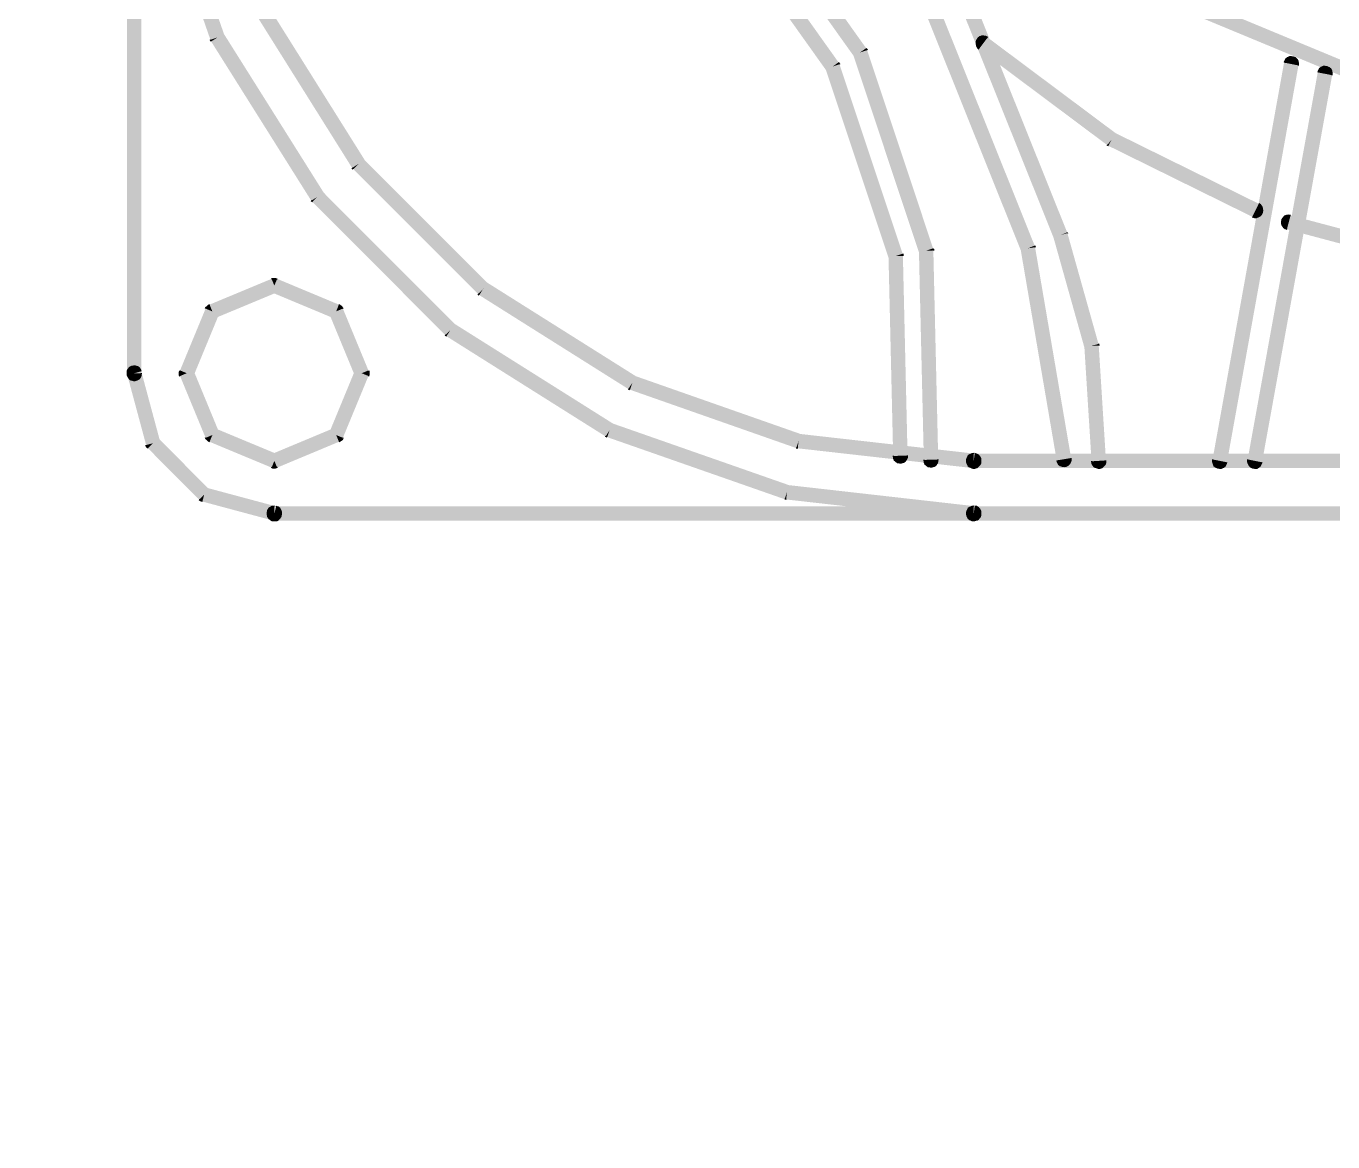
# Model space of a CAD drawing. Header units: millimetres. Extents: x -185079 to -2648, y 85916 to 249201.
# Drawn here: x -52838 to -52763.5, y 133276.1 to 133339.8 of the extents above; entities that cross this region are included whole.
import ezdxf

# ---------------------------------------------------------------- set-up
doc = ezdxf.new("R2010")
doc.units = ezdxf.units.MM
doc.linetypes.add('DASHDOT', pattern=[25.4, 12.7, -6.35, 0, -6.35])
doc.layers.get('0').update_dxf_attribs({"color": 255, "linetype": 'DASHDOT'})
doc.layers.add('1', color=4, linetype='Continuous')

msp = doc.modelspace()

# ---------------------------------------------------------------- hatches: boundary and pattern name
at = {"extrusion": (-0.004685415688226612, -0.01745240643729066, 0.9998367168639968)}
for points in [[(-85650.5772841512, 115293.0199670188), (-85650.18048236077, 115293.1265130681), (-85649.78368057034, 115293.2330591174), (-85592.74773814435, 115080.8181997784), (-85593.14453993477, 115080.7116537291), (-85593.54134172521, 115080.6051076798)], [(-85573.52664136072, 115140.4963191088), (-85573.19651578624, 115140.749514589), (-85572.86658013343, 115141.0034173808), (-85543.81790352194, 115102.2841848296), (-85544.14783917475, 115102.0302820378), (-85544.47725743765, 115101.7772764792)], [(-85575.12890967446, 115139.3100579182), (-85574.79949141156, 115139.5630634768), (-85574.46955575874, 115139.8169662686), (-85545.41404196763, 115101.0722705009), (-85545.74346023051, 115100.8192649423), (-85546.07339588334, 115100.5653621505)], [(-85593.1815264315, 115100.6831333761), (-85593.53122079386, 115100.4519825226), (-85593.8809151562, 115100.2208316691), (-85599.9288173052, 115109.0956689815), (-85599.5793128645, 115109.3275271466), (-85599.22961850216, 115109.5586780001)], [(-85567.35803206755, 115116.3990147698), (-85567.08680277839, 115116.7190514416), (-85566.81628080079, 115117.0388981918), (-85557.61751898797, 115109.462814331), (-85557.88804096557, 115109.1429675809), (-85558.15927025474, 115108.822930909)], [(-85568.26984294057, 115114.8893251547), (-85567.99932096296, 115115.2091719049), (-85567.72828159545, 115115.5299158883), (-85558.93049736644, 115108.2723337204), (-85559.20172665562, 115107.9522970486), (-85559.47276602313, 115107.6315530652)], [(-85528.16149458489, 115115.4346343995), (-85528.21508240413, 115115.0213755145), (-85528.26886014502, 115114.6088239411), (-85539.59482943108, 115116.102345821), (-85539.54124161183, 115116.515604706), (-85539.48746387094, 115116.9281562794)], [(-85583.60087879392, 115095.8758007316), (-85583.88825828115, 115095.5650770782), (-85584.17563776838, 115095.2543534248), (-85591.54450682881, 115102.0986349722), (-85591.25712734158, 115102.4093586256), (-85590.96974785434, 115102.720082279)], [(-85585.36912362167, 115093.4635292742), (-85585.65579579733, 115093.1529955424), (-85585.94317528456, 115092.8422718891), (-85593.81860028108, 115100.1412588692), (-85593.53122079386, 115100.4519825226), (-85593.24454861818, 115100.7625162543)], [(-85551.23778300309, 115111.4647653895), (-85551.08050233361, 115111.8505105803), (-85551.19944814869, 115111.886819903), (-85551.31834844597, 115111.8693015928), (-85551.43364023179, 115111.8383443628), (-85551.52575471824, 115111.7719035863), (-85551.594881827, 115111.6706865748), (-85551.64734134777, 115111.5610537782), (-85551.6587048439, 115111.4480479095), (-85551.6277476139, 115111.3327561237), (-85551.57042993416, 115111.2237841276), (-85551.49196486096, 115111.1348983093), (-85551.39435636101, 115111.0792101204)], [(-85542.57945723672, 115108.4572093432), (-85542.7367379062, 115108.0714641524), (-85542.89331126411, 115107.6859088833), (-85551.39435636101, 115111.0792101204), (-85551.23778300309, 115111.4647653895), (-85551.08050233361, 115111.8505105803)], [(-85558.23773532793, 115108.9118167273), (-85557.88804096557, 115109.1429675809), (-85557.5383466032, 115109.3741184344), (-85550.96695617048, 115099.4166935091), (-85551.31646061118, 115099.184835344), (-85551.66615497354, 115098.9536844905)], [(-85557.88804096557, 115109.1429675809), (-85557.61751898797, 115109.462814331), (-85557.57767410064, 115109.4189149993), (-85557.5383466032, 115109.3741184344)], [(-85533.95596170575, 115114.8819915839), (-85533.53845845476, 115114.9114406721), (-85533.56941568477, 115115.0267324579), (-85533.62583613128, 115115.1351870641), (-85533.70430120446, 115115.2240728824), (-85533.81483123434, 115115.2770497931), (-85533.93125569282, 115115.3011448974), (-85534.04996606844, 115115.2829192757), (-85534.16525785426, 115115.2519620457), (-85534.25324643933, 115115.1729795826), (-85534.32237354809, 115115.0717625711), (-85534.36280877217, 115114.9653584426), (-85534.37346495673, 115114.8525424956)], [(-85559.55123109631, 115107.7204388835), (-85559.20172665562, 115107.9522970486), (-85558.85203229326, 115108.1834479021), (-85552.56479457076, 115098.6714403371), (-85552.91429901146, 115098.439582172), (-85553.26399337381, 115098.2084313185)], [(-85559.20172665562, 115107.9522970486), (-85558.93049736644, 115108.2723337204), (-85558.89116986902, 115108.2275371555), (-85558.85203229326, 115108.1834479021)], [(-85531.60559677733, 115091.9714266481), (-85532.02310002832, 115091.9419775599), (-85532.4406032793, 115091.9125284716), (-85534.37346495673, 115114.8525424956), (-85533.95596170575, 115114.8819915839), (-85533.53845845476, 115114.9114406721)], [(-85529.67251425819, 115092.4904825353), (-85530.09001750917, 115092.461033447), (-85530.50752076015, 115092.4315843588), (-85532.37205178484, 115114.8121154281), (-85531.9547384555, 115114.8422718278), (-85531.53723520452, 115114.8717209161)], [(-85531.9547384555, 115114.8422718278), (-85531.53723520452, 115114.8717209161), (-85531.56819243453, 115114.9870127019), (-85531.62461288103, 115115.0954673081), (-85531.70378526578, 115115.1841632047), (-85531.81431529566, 115115.2371401154), (-85531.92984252091, 115115.2607178298), (-85532.04874281821, 115115.2431995197), (-85532.16403460401, 115115.2122422897), (-85532.25273050065, 115115.1330699049), (-85532.32185760941, 115115.0318528935), (-85532.36139560028, 115114.9249313751), (-85532.37205178484, 115114.8121154281)], [(-85533.67966254007, 115106.6966924925), (-85533.76232208729, 115106.2900353477), (-85533.84479171285, 115105.8826708914), (-85542.81939745342, 115107.6648070076), (-85542.7367379062, 115108.0714641524), (-85542.65356096908, 115108.4790185304)], [(-85574.959141002, 115090.8853655214), (-85575.16557957724, 115090.5273694643), (-85575.37131084093, 115090.1695633288), (-85584.09398954482, 115095.2072709427), (-85583.88825828115, 115095.5650770782), (-85583.68252701747, 115095.9228832136)], [(-85576.15493145306, 115088.1316299394), (-85576.3613700283, 115087.7736338823), (-85576.56729121364, 115087.4165350584), (-85585.86223437257, 115092.7949994853), (-85585.65579579733, 115093.1529955424), (-85585.449874612, 115093.5100943664)], [(-85533.76232208729, 115106.2900353477), (-85533.84479171285, 115105.8826708914), (-85533.71995146916, 115105.875243375), (-85533.60465968335, 115105.906200605), (-85533.50893668542, 115105.9592024617), (-85533.4236593786, 115106.0511064547), (-85533.36707395644, 115106.1481975647), (-85533.34368616364, 115106.2644321016), (-85533.36210170705, 115106.3838497888), (-85533.40579054531, 115106.4957229847), (-85533.47152401025, 115106.5880273929), (-85533.57255110003, 115106.65644719), (-85533.67966254007, 115106.6966924925)], [(-85531.75270362364, 115106.1145577848), (-85531.75346082721, 115106.5268739187), (-85531.87217120283, 115106.508648297), (-85531.98404439884, 115106.4649594587), (-85532.07274029547, 115106.3857870739), (-85532.12861840606, 115106.2888858855), (-85532.16544511869, 115106.1690428373), (-85532.16336969499, 115106.0596454801), (-85532.13241246498, 115105.9443536942), (-85532.06326041023, 115105.8393176779), (-85531.97477500704, 115105.7667719793), (-85531.86424497717, 115105.7137950686), (-85531.75213634173, 115105.7029489624)], [(-85525.30618875443, 115106.5404767458), (-85525.30543155086, 115106.1281606119), (-85525.3046743473, 115105.7158444779), (-85531.75213634173, 115105.7029489624), (-85531.75270362364, 115106.1145577848), (-85531.75346082721, 115106.5268739187)], [(-85544.50095212692, 115101.8118627925), (-85544.14783917475, 115102.0302820378), (-85543.79491614424, 115102.2494085947), (-85540.43710555651, 115096.5954500159), (-85540.79021850869, 115096.3770307706), (-85541.14333146086, 115096.1586115253)], [(-85552.91429901146, 115098.439582172), (-85552.56479457076, 115098.6714403371), (-85552.53819868159, 115098.6232251824), (-85552.5211057325, 115098.5595671411)], [(-85551.7098438118, 115099.0655576865), (-85551.31646061118, 115099.184835344), (-85550.92307741057, 115099.3041130015), (-85547.56009538664, 115087.8527631425), (-85547.95347858725, 115087.7334854849), (-85548.34686178787, 115087.6142078274)], [(-85551.31646061118, 115099.184835344), (-85550.96695617048, 115099.4166935091), (-85550.94036028131, 115099.3684783543), (-85550.92307741057, 115099.3041130015)], [(-85546.12368646178, 115100.6481636185), (-85545.74346023051, 115100.8192649423), (-85545.36375138917, 115100.9894690328), (-85540.25800016927, 115089.8961190132), (-85540.63751908897, 115089.7252076111), (-85541.01703800865, 115089.554296209)], [(-85553.30768221206, 115098.3203045145), (-85552.91429901146, 115098.439582172), (-85552.5211057325, 115098.5595671411), (-85549.30835859611, 115087.6168922685), (-85549.70174179673, 115087.4976146109), (-85550.09512499734, 115087.3783369534)], [(-85589.5048978738, 115084.9458734339), (-85589.75809335403, 115085.2759990084), (-85590.01218606747, 115085.6066419727), (-85586.9756817038, 115087.9469369046), (-85586.72248622357, 115087.6168113301), (-85586.4691008217, 115087.2859784441)], [(-85586.72248622357, 115087.6168113301), (-85586.9756817038, 115087.9469369046), (-85586.93178237209, 115087.9867817919), (-85586.86741701927, 115088.0040646627), (-85586.81649058628, 115088.0177390219), (-85586.75212523347, 115088.0350218927), (-85586.66870848268, 115088.0293629035)], [(-85586.77607404282, 115087.2035524452), (-85586.72248622357, 115087.6168113301), (-85586.66870848268, 115088.0293629035), (-85582.88107082485, 115087.5214321135), (-85582.9346586441, 115087.1081732285), (-85582.98914369657, 115086.6954317335)], [(-85565.43122242037, 115087.9604023408), (-85565.55601277207, 115087.5553238016), (-85565.68028573385, 115087.1511424957), (-85575.28985253902, 115090.1231881583), (-85575.16557957724, 115090.5273694643), (-85575.04059930389, 115090.9317406919)], [(-85589.75809335403, 115085.2759990084), (-85590.17083484906, 115085.3304840608), (-85590.15904599184, 115085.3882476735), (-85590.14744705627, 115085.4467185977), (-85590.10677639271, 115085.4985877817), (-85590.07813002585, 115085.5472282975), (-85590.01218606747, 115085.6066419727)], [(-85582.9346586441, 115087.1081732285), (-85582.88107082485, 115087.5214321135), (-85582.82330721222, 115087.5096432563), (-85582.76122777654, 115087.4846054009), (-85582.71277718234, 115087.4566663456), (-85582.6641366665, 115087.4280199787), (-85582.60543030285, 115087.3618860987)], [(-85589.83818680934, 115081.4341381733), (-85590.25092830439, 115081.4886232258), (-85590.66347987778, 115081.5424009667), (-85590.17083484906, 115085.3304840608), (-85589.75809335403, 115085.2759990084), (-85589.34624909221, 115085.2220313458)], [(-85583.26478421857, 115086.8549777483), (-85582.9346586441, 115087.1081732285), (-85582.60543030285, 115087.3618860987), (-85580.28156066225, 115084.3300710407), (-85580.6116862367, 115084.0768755605), (-85580.94091457796, 115083.8231626903)], [(-85565.98385278042, 115085.0085504502), (-85566.10793582056, 115084.6036618326), (-85566.2329160939, 115084.199290605), (-85576.48564299008, 115087.3694525763), (-85576.3613700283, 115087.7736338823), (-85576.23657967661, 115088.1787124215)], [(-85541.18018311949, 115096.2450215048), (-85540.79021850869, 115096.3770307706), (-85540.4002538979, 115096.5090400364), (-85538.30308351689, 115090.2830256049), (-85538.6930481277, 115090.1510163391), (-85539.08301273848, 115090.0190070733)], [(-85593.14453993477, 115080.7116537291), (-85592.78800839279, 115080.9173413661), (-85592.85374185773, 115081.0096457742), (-85592.95476894751, 115081.0780655714), (-85593.061173076, 115081.1185007955), (-85593.18672063126, 115081.1257383903), (-85593.30201241707, 115081.0947811603), (-85593.397735415, 115081.0417793036), (-85593.48301272182, 115080.9498753106), (-85593.53889083241, 115080.8529741222), (-85593.56298593679, 115080.7365496637), (-85593.54476031502, 115080.6178392881), (-85593.50107147677, 115080.5059660921)], [(-85593.14453993477, 115080.7116537291), (-85593.54134172521, 115080.6051076798), (-85593.4974629653, 115080.4925271722), (-85593.41829058054, 115080.4038312756), (-85593.33070241057, 115080.3318029669), (-85593.21085936227, 115080.2949762543), (-85593.08873039682, 115080.3004702678), (-85592.98617021927, 115080.328008908), (-85592.87842292465, 115080.3842394329), (-85592.79314561783, 115080.4761434259), (-85592.75271039375, 115080.5825475544), (-85592.72932260094, 115080.6987820912), (-85592.74773814435, 115080.8181997784)], [(-85590.7150669959, 115077.3373819035), (-85591.07159853789, 115077.1316942665), (-85591.42813007988, 115076.9260066294), (-85593.50107147677, 115080.5059660921), (-85593.14453993477, 115080.7116537291), (-85592.78800839279, 115080.9173413661)], [(-85590.25092830439, 115081.4886232258), (-85590.5808639572, 115081.234720434), (-85590.62019145464, 115081.279516999), (-85590.63728440373, 115081.3431750402), (-85590.65114868464, 115081.3948087848), (-85590.66824163373, 115081.458466826), (-85590.66347987778, 115081.5424009667)], [(-85587.59764040088, 115078.7098137264), (-85587.92705866379, 115078.4568081678), (-85588.2569943166, 115078.202905376), (-85590.5808639572, 115081.234720434), (-85590.25092830439, 115081.4886232258), (-85589.92080272992, 115081.741818706)], [(-85581.02353049854, 115084.130843223), (-85580.6116862367, 115084.0768755605), (-85580.19894474167, 115084.022390508), (-85580.69158977039, 115080.2343074139), (-85581.10362395385, 115080.288982388), (-85581.51617552724, 115080.3427601289)], [(-85580.6116862367, 115084.0768755605), (-85580.28156066225, 115084.3300710407), (-85580.2417157749, 115084.286171709), (-85580.22443290417, 115084.2218063562), (-85580.21056862324, 115084.1701726116), (-85580.19347567415, 115084.1065145704), (-85580.19894474167, 115084.022390508)], [(-85555.501302516, 115087.2181115325), (-85555.52619845059, 115086.7996655305), (-85555.55090446351, 115086.3805122169), (-85565.58090870666, 115087.1368777996), (-85565.55601277207, 115087.5553238016), (-85565.53130675913, 115087.9744771152)], [(-85555.38420184187, 115084.2261812062), (-85555.40909777646, 115083.8077352042), (-85555.43380378939, 115083.3885818906), (-85566.13283175514, 115084.1852158306), (-85566.10793582056, 115084.6036618326), (-85566.08322980763, 115085.0228151462)], [(-85587.28852644897, 115075.4122782911), (-85587.49425771266, 115075.0544721556), (-85587.700178898, 115074.6973733317), (-85591.27732980157, 115076.773888131), (-85591.07159853789, 115077.1316942665), (-85590.86567735256, 115077.4887930904)], [(-85587.92705866379, 115078.4568081678), (-85587.9813537946, 115078.0433593612), (-85588.03930732889, 115078.05585553), (-85588.10048953134, 115078.0803759955), (-85588.1496474371, 115078.1081251291), (-85588.19828795295, 115078.136771496), (-85588.2569943166, 115078.202905376)], [(-85584.07361896838, 115078.3646576193), (-85584.12720678763, 115077.9513987344), (-85584.18098452852, 115077.538847161), (-85587.9813537946, 115078.0433593612), (-85587.92705866379, 115078.4568081678), (-85587.87328092288, 115078.8693597412)], [(-85581.35752674565, 115080.6189180408), (-85581.10362395385, 115080.288982388), (-85580.85023855198, 115079.958149502), (-85583.8740113074, 115077.6212731599), (-85584.12720678763, 115077.9513987344), (-85584.3805921895, 115078.2822316204)], [(-85581.10362395385, 115080.288982388), (-85580.69158977039, 115080.2343074139), (-85580.70337862762, 115080.1765438013), (-85580.71497756318, 115080.1180728771), (-85580.75564822672, 115080.066203693), (-85580.7842945936, 115080.0175631772), (-85580.85023855198, 115079.958149502)], [(-85545.63595041682, 115088.7129326311), (-85545.58084819044, 115088.3015592482), (-85545.52503865249, 115087.890375787), (-85555.47038891264, 115086.3884820692), (-85555.52619845059, 115086.7996655305), (-85555.58111075532, 115087.2103316019)], [(-85591.07159853789, 115077.1316942665), (-85591.27732980157, 115076.773888131), (-85591.32578039577, 115076.8018271863), (-85591.37854681301, 115076.8430152398), (-85591.42813007988, 115076.9260066294)], [(-85584.12720678763, 115077.9513987344), (-85583.8740113074, 115077.6212731599), (-85583.92151915058, 115077.5948671924), (-85583.98227599193, 115077.5641454018), (-85584.03320242492, 115077.5504710426), (-85584.09686046616, 115077.5333780935), (-85584.18098452852, 115077.538847161)], [(-85549.70174179673, 115087.4976146109), (-85550.09512499734, 115087.3783369534), (-85550.05143615909, 115087.2664637574), (-85549.9729710859, 115087.1775779391), (-85549.87517266428, 115087.1211824386), (-85549.75532961597, 115087.084355726), (-85549.64593225878, 115087.0864311497), (-85549.53134778453, 115087.117198458), (-85549.42631176818, 115087.1863505128), (-85549.3537660696, 115087.274835916), (-85549.30078915891, 115087.3853659458), (-85549.29013297436, 115087.4981818928), (-85549.30835859611, 115087.6168922685)], [(-85547.95347858725, 115087.7334854849), (-85548.34686178787, 115087.6142078274), (-85548.30317294961, 115087.5023346314), (-85548.22400056485, 115087.4136387347), (-85548.1269094548, 115087.3570533126), (-85548.0070664065, 115087.3202266), (-85547.8976690493, 115087.3223020236), (-85547.78237726349, 115087.3532592537), (-85547.6780485587, 115087.4222213868), (-85547.60550286013, 115087.5107067899), (-85547.55252594943, 115087.6212368198), (-85547.54186976489, 115087.7340527668), (-85547.56009538664, 115087.8527631425)], [(-85545.58084819044, 115088.3015592482), (-85545.68758416138, 115088.6990683502), (-85545.79945735738, 115088.655379512), (-85545.88744594244, 115088.5763970489), (-85545.96018156267, 115088.4886189572), (-85545.9970082753, 115088.3687759089), (-85545.99151426178, 115088.2466469435), (-85545.96397562159, 115088.1440867659), (-85545.90755517509, 115088.0356321598), (-85545.81565118209, 115087.9503548529), (-85545.70853974203, 115087.9101095505), (-85545.59301251677, 115087.886531836), (-85545.47411221948, 115087.9040501462)], [(-85545.58084819044, 115088.3015592482), (-85545.52503865249, 115087.890375787), (-85545.40974686667, 115087.921333017), (-85545.30490077197, 115087.9911923833), (-85545.23287246331, 115088.0787805532), (-85545.17989555262, 115088.1893105831), (-85545.16923936806, 115088.3021265301), (-85545.18746498982, 115088.4208369058), (-85545.23115382808, 115088.5327101017), (-85545.30961890127, 115088.62159592), (-85545.40741732289, 115088.6779914206), (-85545.52655305962, 115088.7150080548), (-85545.63595041682, 115088.7129326311)], [(-85480.1544599456, 115106.2954997458), (-85480.04772397464, 115105.8979906438), (-85479.9409880037, 115105.5004815418), (-85545.47411221948, 115087.9040501462), (-85545.58084819044, 115088.3015592482), (-85545.68758416138, 115088.6990683502)], [(-85540.63751908897, 115089.7252076111), (-85541.01703800865, 115089.554296209), (-85540.9478859539, 115089.4492601926), (-85540.85959047236, 115089.3774218056), (-85540.74976775407, 115089.3242549733), (-85540.6367618854, 115089.3128914771), (-85540.51805150977, 115089.3311170989), (-85540.40617831377, 115089.3748059371), (-85540.31748241713, 115089.4539783219), (-85540.2617942282, 115089.5515868219), (-85540.22496751558, 115089.6714298702), (-85540.22704293927, 115089.7808272274), (-85540.25800016927, 115089.8961190132)], [(-85538.6930481277, 115090.1510163391), (-85539.08301273848, 115090.0190070733), (-85539.03932390023, 115089.9071338774), (-85538.9481272188, 115089.8216666489), (-85538.85032879717, 115089.7652711484), (-85538.73409426033, 115089.7418833556), (-85538.62450698149, 115089.7432514677), (-85538.50992250725, 115089.774018776), (-85538.40507641254, 115089.8438781424), (-85538.33594930379, 115089.9450951538), (-85538.28278247145, 115090.0549178721), (-85538.27212628689, 115090.1677338191), (-85538.30308351689, 115090.2830256049)], [(-85532.02310002832, 115091.9419775599), (-85532.4406032793, 115091.9125284716), (-85532.4096460493, 115091.7972366858), (-85532.35322560278, 115091.6887820796), (-85532.2747605296, 115091.5998962613), (-85532.16423049974, 115091.5469193506), (-85532.0479959629, 115091.5235315578), (-85531.92909566562, 115091.541049868), (-85531.81451119138, 115091.5718171764), (-85531.72581529473, 115091.6509895611), (-85531.65668818598, 115091.7522065726), (-85531.61715019512, 115091.859128091), (-85531.60559677733, 115091.9714266481)], [(-85530.09001750917, 115092.461033447), (-85530.50752076015, 115092.4315843588), (-85530.47656353014, 115092.316292573), (-85530.42014308364, 115092.2078379668), (-85530.34167801046, 115092.1189521485), (-85530.23114798058, 115092.0659752378), (-85530.11491344376, 115092.042587445), (-85529.99601314648, 115092.0601057552), (-85529.88142867223, 115092.0908730636), (-85529.79273277559, 115092.1700454483), (-85529.72360566683, 115092.2712624598), (-85529.68406767596, 115092.3781839782), (-85529.67251425819, 115092.4904825353)], [(-85583.3500448862, 115075.4665666801), (-85583.34928768263, 115075.0542505462), (-85583.34872040071, 115074.6426417238), (-85587.49369043075, 115074.6428633333), (-85587.49425771266, 115075.0544721556), (-85587.49501491623, 115075.4667882896)], [(-85544.85803131183, 115085.8157844429), (-85544.80292908545, 115085.40441106), (-85544.74730946915, 115084.9939349103), (-85555.3532882385, 115083.3965517429), (-85555.40909777646, 115083.8077352042), (-85555.46401008118, 115084.2184012756)], [(-85587.49425771266, 115075.0544721556), (-85587.49369043075, 115074.6428633333), (-85587.54803545355, 115074.6419205822), (-85587.6057990662, 115074.6537094395), (-85587.700178898, 115074.6973733317)], [(-85583.34928768263, 115075.0542505462), (-85583.45602365358, 115075.4517596482), (-85583.56789684958, 115075.4080708099), (-85583.65678266787, 115075.3296057367), (-85583.72862105486, 115075.2413102552), (-85583.7654477675, 115075.1214672069), (-85583.75995375398, 115074.9993382414), (-85583.73241511379, 115074.8967780639), (-85583.67599466728, 115074.7883234577), (-85583.58409067428, 115074.7030461509), (-85583.4776865458, 115074.6626109268), (-85583.36145200896, 115074.639223134), (-85583.24274163334, 115074.6574487557)], [(-85583.34928768263, 115075.0542505462), (-85583.34872040071, 115074.6426417238), (-85583.23001002509, 115074.6608673455), (-85583.1181368291, 115074.7045561838), (-85583.0292510108, 115074.783021257), (-85582.97285551029, 115074.8808196786), (-85582.93673610924, 115075.0004728053), (-85582.93881153293, 115075.1098701625), (-85582.96976876294, 115075.2251619483), (-85583.0389208177, 115075.3301979646), (-85583.12740622088, 115075.4027436632), (-85583.2372289392, 115075.4559104955), (-85583.3500448862, 115075.4665666801)], [(-85544.80292908545, 115085.40441106), (-85544.90966505639, 115085.801920162), (-85545.02153825239, 115085.7582313237), (-85545.1097167591, 115085.6799561722), (-85545.18226245769, 115085.591470769), (-85545.2190891703, 115085.4716277207), (-85545.21359515679, 115085.3494987553), (-85545.18605651661, 115085.2469385777), (-85545.1296360701, 115085.1384839715), (-85545.0377320771, 115085.0532066647), (-85544.93062063704, 115085.0129613623), (-85544.81509341177, 115084.9893836478), (-85544.69638303615, 115085.0076092696)], [(-85544.80292908545, 115085.40441106), (-85544.90966505639, 115085.801920162), (-85545.02153825239, 115085.7582313237), (-85545.1097167591, 115085.6799561722), (-85545.18226245769, 115085.591470769), (-85545.2190891703, 115085.4716277207), (-85545.21359515679, 115085.3494987553), (-85545.18605651661, 115085.2469385777), (-85545.1296360701, 115085.1384839715), (-85545.0377320771, 115085.0532066647), (-85544.93062063704, 115085.0129613623), (-85544.81509341177, 115084.9893836478), (-85544.69638303615, 115085.0076092696)], [(-85544.80292908545, 115085.40441106), (-85544.74730946915, 115084.9939349103), (-85544.63201768334, 115085.0248921403), (-85544.52698166698, 115085.0940441951), (-85544.45514327998, 115085.1823396766), (-85544.40216636928, 115085.2928697064), (-85544.39151018472, 115085.4056856535), (-85544.40973580649, 115085.5243960291), (-85544.45342464474, 115085.6362692251), (-85544.53188971794, 115085.7251550434), (-85544.6294982179, 115085.7808432323), (-85544.74863395463, 115085.8178598666), (-85544.85803131183, 115085.8157844429)], [(-85544.69638303615, 115085.0076092696), (-85544.80292908545, 115085.40441106), (-85544.90966505639, 115085.801920162), (-85512.14911509684, 115094.5985215257), (-85512.0423791259, 115094.2010124237), (-85511.9358330766, 115093.8042106333)], [(-85479.3765408406, 115103.3983515576), (-85479.26980486965, 115103.0008424556), (-85479.16325882036, 115102.6040406652), (-85544.69638303615, 115085.0076092696), (-85544.80292908545, 115085.40441106), (-85544.90966505639, 115085.801920162)]]:
    msp.add_hatch(color=7, dxfattribs=at).paths.add_polyline_path(points, flags=16)
msp.add_hatch(color=7, dxfattribs=at).paths.add_polyline_path([(-85456.23787763262, 115109.6113606976), (-85456.13114166168, 115109.2138515956), (-85456.03289535773, 115108.8148212238), (-85583.24274163334, 115074.6574487557), (-85583.34928768263, 115075.0542505462), (-85583.45602365358, 115075.4517596482)], flags=17)

# ---------------------------------------------------------------- linework, layer by layer
for p, q in [((-52827.48519664892, 133338.9481642255, 2079.906403013546), (-52827.52475158303, 133339.0411605358, 2079.907840926428)), ((-52776.27970868038, 133332.9898100754, 2080.042356590799), (-52776.34562412698, 133333.0293518137, 2080.042737910281)), ((-52819.37227207617, 133331.6622328266, 2079.817243843378), (-52819.43892209684, 133331.728867978, 2079.818094642994)), ((-52821.70541135428, 133329.791322804, 2079.77365311625), (-52821.77132901702, 133329.8579579555, 2079.774507347828)), ((-52778.63896205886, 133328.05295083, 2079.945126557908), (-52778.62577638203, 133328.0134090918, 2079.944498137187)), ((-52780.49469513907, 133327.2965320225, 2079.923226772689), (-52780.46759028948, 133327.2035357122, 2079.921730516458)), ((-52812.1872526465, 133324.4700299923, 2079.725372398035), (-52812.25390260727, 133324.5359328894, 2079.726210416243)), ((-52814.05603789537, 133322.1209578388, 2079.675611275185), (-52814.12268791604, 133322.1875929903, 2079.676462074801)), ((-52776.8485582831, 133321.6830697005, 2079.842328804277), (-52776.83536823386, 133321.5900733901, 2079.840767340775)), ((-52803.58453480192, 133319.0689214498, 2079.671408554303), (-52803.6768151334, 133319.108463188, 2079.671666323167)), ((-52804.88278394705, 133316.3617768888, 2079.618070821076), (-52804.97579663645, 133316.401318627, 2079.618325157978)), ((-52794.01380804355, 133315.7247155504, 2079.657884738827), (-52794.09363613425, 133315.7378961298, 2079.657740720352)), ((-52794.67635314994, 133312.8052172099, 2079.603819339993), (-52794.75618124063, 133312.8183977893, 2079.603675321518))]:
    msp.add_line(p, q, dxfattribs=at)
for points, elevation in [([(-85551.08050233359, 115111.8505105802), (-85551.19944814866, 115111.8868199029), (-85551.31834844594, 115111.8693015928), (-85551.43364023176, 115111.8383443627), (-85551.52575471821, 115111.7719035862), (-85551.59488182697, 115111.6706865748), (-85551.64734134774, 115111.5610537781), (-85551.65870484387, 115111.4480479095), (-85551.62774761386, 115111.3327561237), (-85551.57042993413, 115111.2237841276), (-85551.49196486094, 115111.1348983093), (-85551.39435636098, 115111.0792101204)], 5.106820785920414e-10), ([(-85557.61751898794, 115109.462814331), (-85557.57767410061, 115109.4189149993), (-85557.53834660318, 115109.3741184344)], 5.106820900235722e-10), ([(-85533.53845845473, 115114.9114406721), (-85533.56941568475, 115115.0267324579), (-85533.62583613125, 115115.1351870641), (-85533.70430120443, 115115.2240728823), (-85533.81483123431, 115115.277049793), (-85533.93125569279, 115115.3011448974), (-85534.04996606841, 115115.2829192756), (-85534.16525785423, 115115.2519620456), (-85534.2532464393, 115115.1729795825), (-85534.32237354806, 115115.0717625711), (-85534.36280877214, 115114.9653584426), (-85534.3734649567, 115114.8525424956)], 5.10682053719124e-10), ([(-85558.93049736641, 115108.2723337204), (-85558.89116986899, 115108.2275371555), (-85558.85203229323, 115108.1834479021)], 5.106820983755265e-10), ([(-85531.5372352045, 115114.871720916), (-85531.5681924345, 115114.9870127019), (-85531.624612881, 115115.095467308), (-85531.70378526575, 115115.1841632047), (-85531.81431529563, 115115.2371401154), (-85531.92984252088, 115115.2607178298), (-85532.04874281818, 115115.2431995196), (-85532.16403460398, 115115.2122422896), (-85532.25273050062, 115115.1330699049), (-85532.32185760938, 115115.0318528934), (-85532.36139560025, 115114.924931375), (-85532.37205178481, 115114.812115428)], 5.106820542565254e-10), ([(-85533.84479171282, 115105.8826708913), (-85533.71995146913, 115105.8752433749), (-85533.60465968332, 115105.9062006049), (-85533.5089366854, 115105.9592024616), (-85533.42365937858, 115106.0511064546), (-85533.36707395641, 115106.1481975647), (-85533.34368616361, 115106.2644321015), (-85533.36210170703, 115106.3838497887), (-85533.40579054528, 115106.4957229847), (-85533.47152401022, 115106.5880273928), (-85533.5725511, 115106.65644719), (-85533.67966254005, 115106.6966924925)], 5.106821121307147e-10), ([(-85531.75346082718, 115106.5268739187), (-85531.8721712028, 115106.5086482969), (-85531.9840443988, 115106.4649594587), (-85532.07274029544, 115106.3857870739), (-85532.12861840603, 115106.2888858855), (-85532.16544511866, 115106.1690428372), (-85532.16336969496, 115106.05964548), (-85532.13241246495, 115105.9443536942), (-85532.0632604102, 115105.8393176778), (-85531.97477500701, 115105.7667719793), (-85531.86424497714, 115105.7137950686), (-85531.7521363417, 115105.7029489624)], 5.106821194764705e-10), ([(-85552.56479457073, 115098.6714403371), (-85552.53819868156, 115098.6232251823), (-85552.52110573248, 115098.5595671411)], 5.106821679848846e-10), ([(-85550.96695617045, 115099.4166935091), (-85550.94036028128, 115099.3684783543), (-85550.92307741054, 115099.3041130015)], 5.106821628586092e-10), ([(-85586.97568170377, 115087.9469369046), (-85586.93178237206, 115087.9867817919), (-85586.86741701924, 115088.0040646627), (-85586.81649058625, 115088.0177390219), (-85586.75212523344, 115088.0350218927), (-85586.66870848266, 115088.0293629035)], 5.106822390539927e-10), ([(-85590.17083484904, 115085.3304840608), (-85590.15904599181, 115085.3882476734), (-85590.14744705624, 115085.4467185976), (-85590.10677639268, 115085.4985877816), (-85590.07813002582, 115085.5472282975), (-85590.01218606744, 115085.6066419727)], 5.106822559649848e-10), ([(-85582.88107082482, 115087.5214321135), (-85582.8233072122, 115087.5096432562), (-85582.76122777651, 115087.4846054008), (-85582.71277718231, 115087.4566663455), (-85582.66413666647, 115087.4280199787), (-85582.60543030282, 115087.3618860986)], 5.106822443314521e-10), ([(-85592.78800839276, 115080.9173413661), (-85592.8537418577, 115081.0096457742), (-85592.95476894749, 115081.0780655714), (-85593.06117307597, 115081.1185007955), (-85593.18672063123, 115081.1257383902), (-85593.30201241704, 115081.0947811602), (-85593.39773541497, 115081.0417793035), (-85593.48301272179, 115080.9498753105), (-85593.53889083238, 115080.8529741221), (-85593.56298593676, 115080.7365496636), (-85593.544760315, 115080.617839288), (-85593.50107147674, 115080.505966092)], 5.106822920089903e-10), ([(-85593.54134172518, 115080.6051076798), (-85593.49746296527, 115080.4925271722), (-85593.4182905805, 115080.4038312756), (-85593.33070241055, 115080.3318029669), (-85593.21085936224, 115080.2949762543), (-85593.08873039679, 115080.3004702678), (-85592.98617021924, 115080.328008908), (-85592.87842292462, 115080.3842394328), (-85592.7931456178, 115080.4761434259), (-85592.75271039372, 115080.5825475543), (-85592.7293226009, 115080.6987820912), (-85592.74773814432, 115080.8181997784)], 5.106822898695485e-10), ([(-85590.58086395718, 115081.234720434), (-85590.62019145461, 115081.2795169989), (-85590.6372844037, 115081.3431750402), (-85590.65114868461, 115081.3948087847), (-85590.6682416337, 115081.458466826), (-85590.66347987775, 115081.5424009667)], 5.106822849490863e-10), ([(-85580.28156066222, 115084.3300710407), (-85580.24171577487, 115084.286171709), (-85580.22443290414, 115084.2218063561), (-85580.21056862321, 115084.1701726116), (-85580.19347567412, 115084.1065145703), (-85580.19894474164, 115084.022390508)], 5.106822685119729e-10), ([(-85587.98135379457, 115078.0433593612), (-85588.03930732886, 115078.05585553), (-85588.10048953131, 115078.0803759955), (-85588.14964743707, 115078.1081251291), (-85588.19828795292, 115078.136771496), (-85588.25699431657, 115078.202905376)], 5.10682309129607e-10), ([(-85580.69158977036, 115080.2343074139), (-85580.70337862759, 115080.1765438012), (-85580.71497756316, 115080.118072877), (-85580.7556482267, 115080.066203693), (-85580.78429459357, 115080.0175631772), (-85580.85023855195, 115079.9581495019)], 5.106822974960743e-10), ([(-85591.27732980154, 115076.773888131), (-85591.32578039574, 115076.8018271863), (-85591.37854681298, 115076.8430152397), (-85591.42813007985, 115076.9260066294)], 5.106823178677787e-10), ([(-85550.09512499731, 115087.3783369534), (-85550.05143615906, 115087.2664637574), (-85549.97297108587, 115087.1775779391), (-85549.87517266425, 115087.1211824386), (-85549.75532961595, 115087.0843557259), (-85549.64593225875, 115087.0864311496), (-85549.5313477845, 115087.117198458), (-85549.42631176815, 115087.1863505127), (-85549.35376606957, 115087.2748359159), (-85549.30078915888, 115087.3853659458), (-85549.29013297433, 115087.4981818928), (-85549.30835859608, 115087.6168922684)], 5.106822466385936e-10), ([(-85548.34686178784, 115087.6142078273), (-85548.30317294959, 115087.5023346314), (-85548.22400056482, 115087.4136387347), (-85548.12690945478, 115087.3570533125), (-85548.00706640647, 115087.3202265999), (-85547.89766904927, 115087.3223020236), (-85547.78237726346, 115087.3532592536), (-85547.67804855866, 115087.4222213867), (-85547.6055028601, 115087.5107067899), (-85547.5525259494, 115087.6212368198), (-85547.54186976486, 115087.7340527668), (-85547.56009538661, 115087.8527631424)], 5.106822451686802e-10), ([(-85545.68758416135, 115088.6990683502), (-85545.79945735735, 115088.6553795119), (-85545.88744594241, 115088.5763970488), (-85545.96018156264, 115088.4886189572), (-85545.99700827527, 115088.3687759089), (-85545.99151426175, 115088.2466469435), (-85545.96397562156, 115088.1440867659), (-85545.90755517506, 115088.0356321597), (-85545.81565118206, 115087.9503548529), (-85545.708539742, 115087.9101095505), (-85545.59301251674, 115087.886531836), (-85545.47411221945, 115087.9040501462)], 5.106822450606918e-10), ([(-85545.52503865246, 115087.8903757869), (-85545.40974686664, 115087.9213330169), (-85545.30490077194, 115087.9911923833), (-85545.23287246328, 115088.0787805532), (-85545.17989555259, 115088.1893105831), (-85545.16923936803, 115088.3021265301), (-85545.1874649898, 115088.4208369057), (-85545.23115382805, 115088.5327101017), (-85545.30961890124, 115088.62159592), (-85545.40741732286, 115088.6779914205), (-85545.5265530596, 115088.7150080548), (-85545.63595041679, 115088.7129326311)], 5.106822392559947e-10), ([(-85541.01703800862, 115089.5542962089), (-85540.94788595386, 115089.4492601926), (-85540.85959047233, 115089.3774218056), (-85540.74976775404, 115089.3242549732), (-85540.63676188537, 115089.3128914771), (-85540.51805150975, 115089.3311170989), (-85540.40617831374, 115089.3748059371), (-85540.3174824171, 115089.4539783219), (-85540.26179422816, 115089.5515868218), (-85540.22496751555, 115089.6714298701), (-85540.22704293924, 115089.7808272273), (-85540.25800016924, 115089.8961190132)], 5.106822314617691e-10), ([(-85539.08301273845, 115090.0190070733), (-85539.0393239002, 115089.9071338773), (-85538.94812721877, 115089.8216666488), (-85538.85032879714, 115089.7652711483), (-85538.7340942603, 115089.7418833555), (-85538.62450698146, 115089.7432514676), (-85538.50992250722, 115089.774018776), (-85538.40507641251, 115089.8438781423), (-85538.33594930376, 115089.9450951538), (-85538.28278247142, 115090.0549178721), (-85538.27212628686, 115090.1677338191), (-85538.30308351686, 115090.2830256049)], 5.106822289373802e-10), ([(-85532.44060327928, 115091.9125284716), (-85532.40964604927, 115091.7972366858), (-85532.35322560275, 115091.6887820796), (-85532.27476052957, 115091.5998962613), (-85532.16423049971, 115091.5469193506), (-85532.04799596287, 115091.5235315578), (-85531.92909566559, 115091.541049868), (-85531.81451119135, 115091.5718171764), (-85531.7258152947, 115091.6509895611), (-85531.65668818595, 115091.7522065725), (-85531.61715019509, 115091.8591280909), (-85531.6055967773, 115091.971426648)], 5.106822176938763e-10), ([(-85530.50752076012, 115092.4315843588), (-85530.47656353012, 115092.316292573), (-85530.42014308361, 115092.2078379668), (-85530.34167801043, 115092.1189521485), (-85530.23114798055, 115092.0659752378), (-85530.11491344373, 115092.042587445), (-85529.99601314645, 115092.0601057552), (-85529.8814286722, 115092.0908730635), (-85529.79273277556, 115092.1700454483), (-85529.7236056668, 115092.2712624597), (-85529.68406767593, 115092.3781839781), (-85529.67251425816, 115092.4904825352)], 5.106822142217298e-10), ([(-85583.87401130737, 115077.6212731599), (-85583.92151915055, 115077.5948671924), (-85583.9822759919, 115077.5641454018), (-85584.0332024249, 115077.5504710425), (-85584.09686046613, 115077.5333780935), (-85584.18098452849, 115077.538847161)], 5.106823143841983e-10), ([(-85587.49369043073, 115074.6428633332), (-85587.54803545352, 115074.6419205822), (-85587.60579906616, 115074.6537094395), (-85587.70017889797, 115074.6973733317)], 5.10682334268049e-10), ([(-85583.45602365355, 115075.4517596481), (-85583.56789684955, 115075.4080708099), (-85583.65678266784, 115075.3296057367), (-85583.72862105483, 115075.2413102552), (-85583.76544776747, 115075.1214672068), (-85583.75995375395, 115074.9993382414), (-85583.73241511376, 115074.8967780638), (-85583.67599466725, 115074.7883234577), (-85583.58409067425, 115074.7030461508), (-85583.47768654577, 115074.6626109267), (-85583.36145200893, 115074.6392231339), (-85583.24274163331, 115074.6574487557)], 5.106823351065476e-10), ([(-85583.34872040068, 115074.6426417238), (-85583.23001002506, 115074.6608673455), (-85583.11813682907, 115074.7045561838), (-85583.02925101077, 115074.783021257), (-85582.97285551026, 115074.8808196786), (-85582.93673610922, 115075.0004728052), (-85582.9388115329, 115075.1098701624), (-85582.96976876291, 115075.2251619482), (-85583.03892081766, 115075.3301979646), (-85583.12740622085, 115075.4027436632), (-85583.23722893916, 115075.4559104955), (-85583.35004488617, 115075.4665666801)], 5.106823293069323e-10), ([(-85544.90966505636, 115085.801920162), (-85545.02153825236, 115085.7582313237), (-85545.10971675908, 115085.6799561722), (-85545.18226245766, 115085.591470769), (-85545.21908917028, 115085.4716277207), (-85545.21359515676, 115085.3494987552), (-85545.18605651658, 115085.2469385777), (-85545.12963607007, 115085.1384839715), (-85545.03773207706, 115085.0532066647), (-85544.93062063701, 115085.0129613622), (-85544.81509341174, 115084.9893836478), (-85544.69638303612, 115085.0076092695)], 5.106822658707023e-10), ([(-85544.90966505636, 115085.801920162), (-85545.02153825236, 115085.7582313237), (-85545.10971675908, 115085.6799561722), (-85545.18226245766, 115085.591470769), (-85545.21908917028, 115085.4716277207), (-85545.21359515676, 115085.3494987552), (-85545.18605651658, 115085.2469385777), (-85545.12963607007, 115085.1384839715), (-85545.03773207706, 115085.0532066647), (-85544.93062063701, 115085.0129613622), (-85544.81509341174, 115084.9893836478), (-85544.69638303612, 115085.0076092695)], 5.106822658707023e-10), ([(-85544.74730946912, 115084.9939349103), (-85544.63201768331, 115085.0248921403), (-85544.52698166695, 115085.094044195), (-85544.45514327995, 115085.1823396766), (-85544.40216636925, 115085.2928697064), (-85544.3915101847, 115085.4056856534), (-85544.40973580646, 115085.5243960291), (-85544.45342464471, 115085.6362692251), (-85544.53188971791, 115085.7251550434), (-85544.62949821787, 115085.7808432323), (-85544.7486339546, 115085.8178598666), (-85544.8580313118, 115085.8157844429)], 5.10682260071087e-10)]:
    msp.add_lwpolyline(points, dxfattribs=dict(at, elevation=elevation))
for points in [[(-85593.53122079383, 115100.4519825226), (-85593.81860028105, 115100.1412588692), (-85593.88091515619, 115100.2208316691)], [(-85542.73673790618, 115108.0714641524), (-85542.8193974534, 115107.6648070076), (-85542.89331126411, 115107.6859088833)], [(-85583.88825828112, 115095.5650770782), (-85584.09398954481, 115095.2072709427), (-85584.17563776836, 115095.2543534248)], [(-85585.6557957973, 115093.1529955424), (-85585.86223437256, 115092.7949994853), (-85585.94317528454, 115092.8422718891)], [(-85544.14783917472, 115102.0302820378), (-85543.81790352191, 115102.2841848296), (-85543.79491614422, 115102.2494085946)], [(-85545.7434602305, 115100.8192649423), (-85545.4140419676, 115101.0722705008), (-85545.36375138917, 115100.9894690328)], [(-85575.16557957724, 115090.5273694643), (-85575.28985253899, 115090.1231881583), (-85575.37131084091, 115090.1695633288)], [(-85576.36137002829, 115087.7736338823), (-85576.48564299007, 115087.3694525763), (-85576.56729121362, 115087.4165350584)], [(-85540.79021850867, 115096.3770307706), (-85540.4371055565, 115096.5954500159), (-85540.40025389788, 115096.5090400364)], [(-85565.55601277205, 115087.5553238016), (-85565.58090870664, 115087.1368777996), (-85565.68028573383, 115087.1511424956)], [(-85566.10793582053, 115084.6036618326), (-85566.13283175512, 115084.1852158306), (-85566.23291609388, 115084.199290605)], [(-85555.52619845056, 115086.7996655305), (-85555.47038891262, 115086.3884820692), (-85555.5509044635, 115086.3805122169)], [(-85555.40909777644, 115083.8077352042), (-85555.35328823849, 115083.3965517429), (-85555.43380378936, 115083.3885818906)]]:
    msp.add_solid(points, dxfattribs=at)
at = {"layer": '1', "color": 3, "lineweight": -3, "ltscale": 2, "extrusion": (-0.004685415688226648, -0.01745240643729063, 0.9998367168639968), "elevation": 1.311263986281119e-08}
msp.add_lwpolyline([(-89340.74435583597, 116693.2017122206), (-79605.60479144276, 119307.2036772036), (-77739.80294518075, 112358.532017356), (-87474.94250957393, 109744.530052373)], close=True, dxfattribs=at)
at = {"layer": '1', "lineweight": -3, "ltscale": 2, "extrusion": (-0.004685415688226648, -0.01745240643729063, 0.9998367168639968), "elevation": 1.311264075806094e-08}
msp.add_lwpolyline([(-87231.2481748564, 109916.2399077064), (-77857.25883072625, 112433.2686984296), (-79666.37327405855, 119170.8235395233), (-89040.36261818874, 116653.7947488001), (-87231.2481748564, 109916.2399077064)], dxfattribs=at)

doc.saveas('drawing.dxf')
